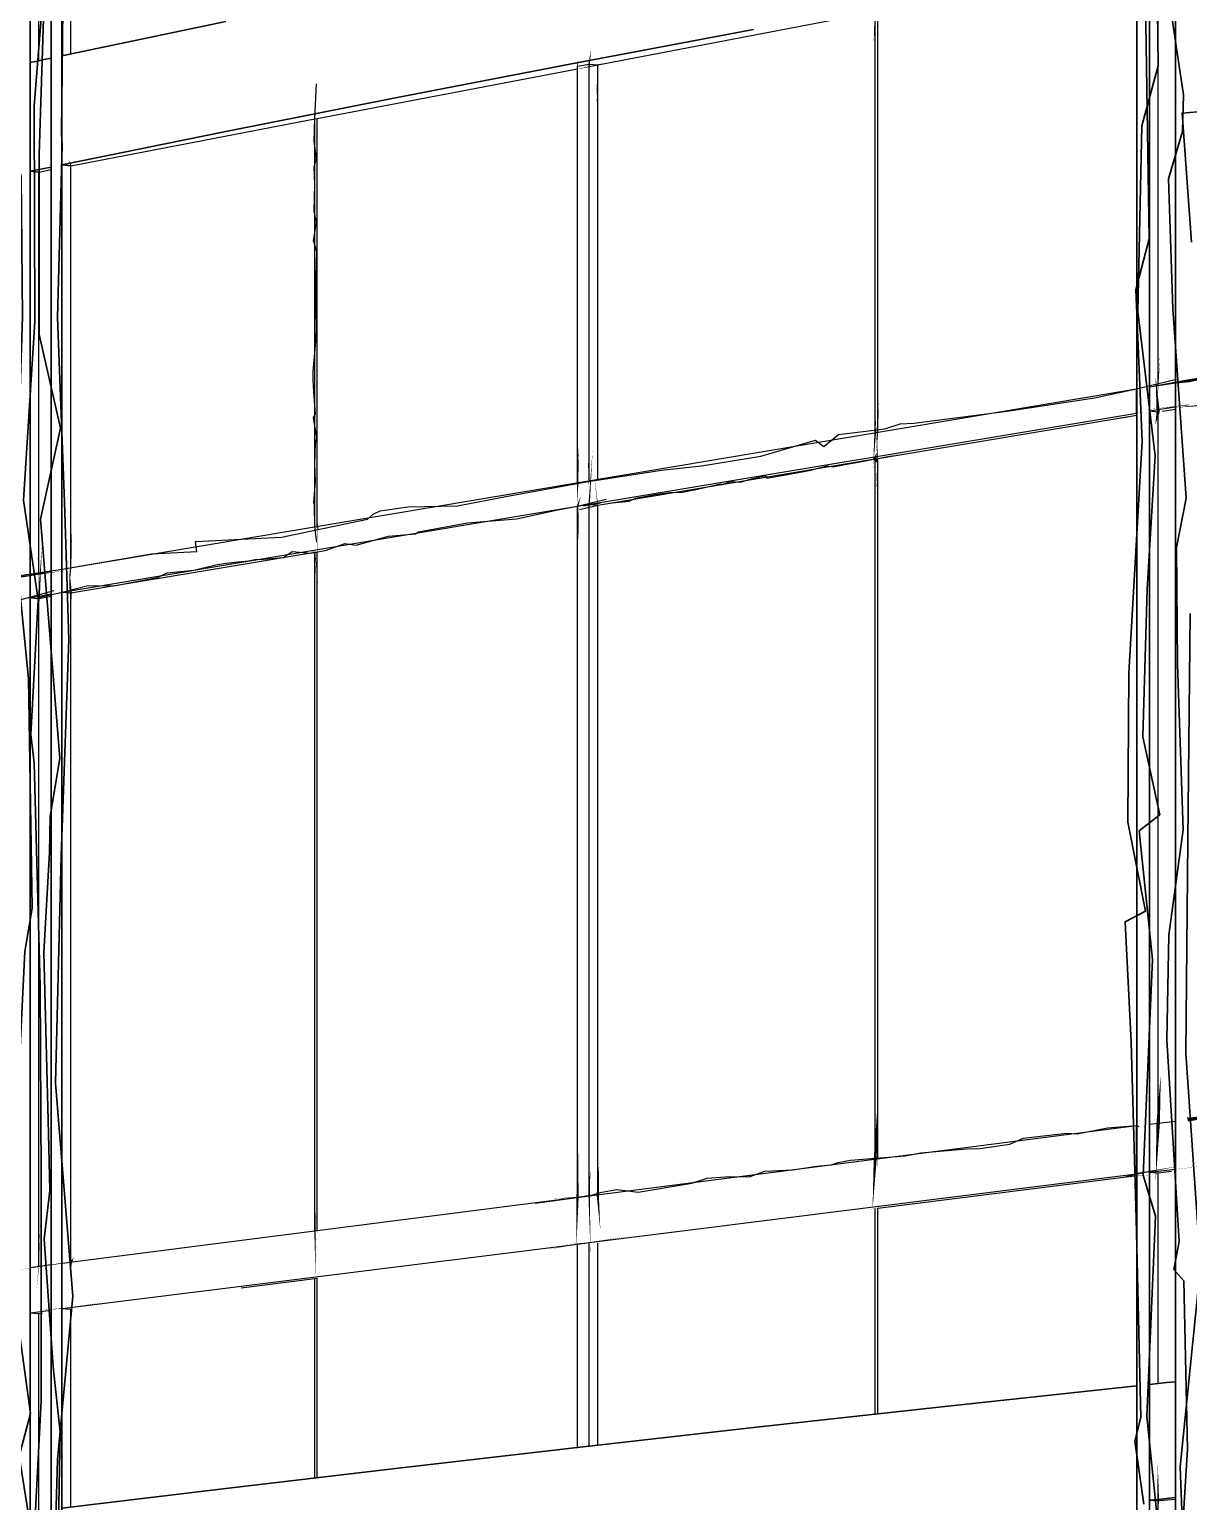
# Model space of a CAD drawing. Header units: inches. Extents: x -877 to 882, y -418 to 410.
# Drawn here: x -603.8 to -516, y 54.9 to 166.5 of the extents above; entities that cross this region are included whole.
import ezdxf

# ---------------------------------------------------------------- set-up
doc = ezdxf.new("R2010")
doc.units = ezdxf.units.IN
doc.header["$LTSCALE"] = 0.5
doc.header["$MEASUREMENT"] = 0
doc.layers.get('0').update_dxf_attribs({"lineweight": 18})
for name, color, linetype, lineweight in [('A-Glaz-Curt', 52, 'Continuous', 35), ('A-Glaz-Curt-Unit', 51, 'Continuous', 25), ('A-Wall', 113, 'Continuous', 35)]:
    doc.layers.add(name, color=color, linetype=linetype, lineweight=lineweight)

# ---------------------------------------------------------------- blocks, each defined once
blk = doc.blocks.new('*U12')
at = {"color": 7, "linetype": 'Continuous', "lineweight": -3}
for p, q in [((-590.56, 158.08), (-589.65, 158.25)), ((-517.96, 137.55), (-516.98, 137.7)), ((-587.77, 125.93), (-582.17, 126.87)), ((-600.67, 123.78), (-587.77, 125.93)), ((-517.27, 79.95), (-517.27, 79.95)), ((-587.77, 71.12), (-582.17, 71.83)), ((-582.17, 71.83), (-582, 71.85)), ((-582, 71.85), (-582, 71.85)), ((-603.09, 69.19), (-602.82, 69.22)), ((-602.82, 69.22), (-602.82, 69.22)), ((-518.29, 54.99), (-518.18, 55))]:
    blk.add_line(p, q, dxfattribs=at)
at = {"layer": 'A-Glaz-Curt', "color": 143, "linetype": 'Continuous', "lineweight": 35}
for p, q in [((-519.92, -208.16), (-519.92, 226.73)), ((-518.94, -208.24), (-518.94, 226.95)), ((-516.98, -208.38), (-516.98, 227.37)), ((-602.15, -201.53), (-602.15, 207.76)), ((-601.36, -201.6), (-601.36, 207.96)), ((-603.74, -201.39), (-603.74, 207.37)), ((-601.36, 164.46), (-588.93, 167.06)), ((-562.74, 163.85), (-548.95, 166.46)), ((-603.74, 163.95), (-603.21, 164.07)), ((-603.74, 155.72), (-603.74, 163.95)), ((-603.21, 164.07), (-602.68, 164.18)), ((-602.68, 164.18), (-602.15, 164.29)), ((-602.15, 156.04), (-602.15, 164.29)), ((-602.15, 164.29), (-602.15, 164.29)), ((-601.36, 156.21), (-601.36, 164.46)), ((-576.06, 161.27), (-562.74, 163.85)), ((-588.93, 158.72), (-576.06, 161.27)), ((-601.36, 156.21), (-588.93, 158.72)), ((-601.36, 156.21), (-600.67, 156.14)), ((-603.74, 155.72), (-603.21, 155.83)), ((-603.74, 155.72), (-603.09, 155.65)), ((-603.21, 155.83), (-602.68, 155.93)), ((-602.68, 155.93), (-602.15, 156.04)), ((-602.15, 156.04), (-602.15, 156.04)), ((-534.68, 62.1), (-519.92, 63.69)), ((-519.92, 54.93), (-519.92, 63.69)), ((-519.92, 63.69), (-519.92, 63.69)), ((-518.94, 63.8), (-518.29, 63.87)), ((-518.94, 55.03), (-518.94, 63.8)), ((-518.29, 63.87), (-517.63, 63.94)), ((-517.63, 63.94), (-516.98, 64.01)), ((-516.98, 55.23), (-516.98, 64.01)), ((-516.98, 64.01), (-516.98, 64.01)), ((-548.95, 60.53), (-534.68, 62.1)), ((-562.74, 58.97), (-548.95, 60.53)), ((-576.06, 57.44), (-562.74, 58.97)), ((-588.93, 55.92), (-576.06, 57.44)), ((-601.36, 54.42), (-588.93, 55.92)), ((-519.92, 54.93), (-519.92, 54.93)), ((-518.94, 55.03), (-518.29, 55.09)), ((-518.94, 55.03), (-518.29, 54.99)), ((-518.29, 55.09), (-517.63, 55.16)), ((-517.63, 55.16), (-516.98, 55.23)), ((-516.98, 55.23), (-516.98, 55.23))]:
    blk.add_line(p, q, dxfattribs=at)
at = {"layer": 'A-Glaz-Curt-Unit', "color": 141, "linetype": 'Continuous', "lineweight": 25}
for p, q in [((-603.09, 164.09), (-603.09, 178.99)), ((-600.67, 164.6), (-600.67, 179.52)), ((-518.29, 139.49), (-518.29, 171.88)), ((-560.75, 163.77), (-539.73, 167.79)), ((-582, 159.71), (-562.28, 163.48)), ((-560.75, 132.37), (-560.75, 163.77)), ((-589.65, 158.25), (-582.17, 159.68)), ((-600.67, 156.14), (-590.56, 158.08)), ((-603.09, 155.65), (-602.15, 155.85)), ((-603.09, 125.25), (-603.09, 155.65)), ((-600.67, 125.67), (-600.67, 156.14)), ((-539.54, 133.96), (-519.92, 137.23)), ((-518.29, 83.61), (-518.29, 137.5)), ((-560.75, 130.43), (-539.73, 133.93)), ((-560.75, 78.18), (-560.75, 130.43)), ((-603.09, 123.36), (-602.15, 123.52)), ((-603.09, 72.75), (-603.09, 123.36)), ((-600.67, 73.07), (-600.67, 123.78)), ((-539.54, 77.17), (-519.92, 79.63)), ((-518.29, 79.83), (-517.27, 79.95)), ((-518.29, 63.87), (-518.29, 79.83)), ((-560.75, 59.2), (-560.75, 74.51)), ((-603.09, 54.21), (-603.09, 69.19)), ((-600.67, 54.5), (-600.67, 69.51)), ((-518.29, 22.51), (-518.29, 54.99)), ((-518.18, 55), (-516.98, 55.12))]:
    blk.add_line(p, q, dxfattribs=at)
at = {"layer": 'A-Glaz-Curt-Unit', "color": 143, "linetype": 'Continuous', "lineweight": 25}
for p, q in [((-539.73, 135.9), (-539.73, 167.79)), ((-539.54, 135.93), (-539.54, 167.82)), ((-562.28, 163.67), (-561.4, 163.84)), ((-562.28, 132.11), (-562.28, 163.67)), ((-561.4, 132.26), (-561.4, 163.84)), ((-561.4, 163.84), (-560.75, 163.77)), ((-582.17, 159.68), (-582, 159.71)), ((-582.17, 128.78), (-582.17, 159.68)), ((-582, 128.8), (-582, 159.71)), ((-518.94, 139.39), (-516.98, 139.7)), ((-516.98, 137.87), (-516.98, 139.7)), ((-516.98, 139.7), (-516.98, 139.7)), ((-601.32, 125.56), (-519.93, 139.23)), ((-519.93, 137.4), (-519.93, 139.23)), ((-519.93, 139.23), (-519.92, 139.23)), ((-518.94, 137.56), (-518.94, 139.39)), ((-561.77, 130.43), (-519.93, 137.4)), ((-519.93, 137.4), (-519.92, 137.4)), ((-518.94, 137.56), (-516.98, 137.87)), ((-518.94, 137.56), (-518.29, 137.5)), ((-516.98, 137.87), (-516.98, 137.87)), ((-539.73, 133.93), (-539.54, 133.96)), ((-539.73, 80.87), (-539.73, 133.93)), ((-539.54, 80.9), (-539.54, 133.96)), ((-562.28, 132.11), (-561.4, 132.26)), ((-562.28, 132.11), (-562.28, 132.11)), ((-561.4, 132.26), (-561.4, 132.26)), ((-601.32, 123.84), (-562.28, 130.34)), ((-562.28, 130.34), (-561.4, 130.49)), ((-562.28, 77.99), (-562.28, 130.34)), ((-561.4, 78.1), (-561.4, 130.49)), ((-561.4, 130.49), (-560.75, 130.43)), ((-582.17, 126.87), (-582, 126.89)), ((-582.17, 75.44), (-582.17, 126.87)), ((-582, 75.46), (-582, 126.89)), ((-603.74, 125.13), (-602.15, 125.41)), ((-603.74, 123.41), (-603.74, 125.13)), ((-602.15, 123.7), (-602.15, 125.41)), ((-602.15, 125.41), (-602.15, 125.41)), ((-601.32, 123.84), (-601.32, 125.56)), ((-601.32, 123.84), (-600.67, 123.78)), ((-603.74, 123.41), (-602.15, 123.7)), ((-603.74, 123.41), (-603.09, 123.36)), ((-602.15, 123.7), (-602.15, 123.7)), ((-518.94, 83.53), (-516.98, 83.76)), ((-516.98, 80.11), (-516.98, 83.76)), ((-516.98, 83.76), (-516.98, 83.76)), ((-561.4, 78.1), (-519.93, 83.41)), ((-519.93, 79.76), (-519.93, 83.41)), ((-519.93, 83.41), (-519.92, 83.41)), ((-518.94, 79.88), (-518.94, 83.53)), ((-561.4, 74.56), (-519.93, 79.76)), ((-519.93, 79.76), (-519.92, 79.76)), ((-518.94, 79.88), (-516.98, 80.11)), ((-518.94, 79.88), (-518.29, 79.83)), ((-516.98, 80.11), (-516.98, 80.11)), ((-562.28, 77.99), (-561.4, 78.1)), ((-561.4, 78.1), (-561.4, 78.1)), ((-601.32, 72.99), (-562.28, 77.99)), ((-562.28, 77.99), (-562.28, 77.99)), ((-539.73, 61.54), (-539.73, 77.14)), ((-539.54, 61.56), (-539.54, 77.17)), ((-601.32, 69.55), (-562.28, 74.44)), ((-562.28, 74.44), (-561.4, 74.56)), ((-562.28, 59.02), (-562.28, 74.44)), ((-561.4, 59.12), (-561.4, 74.56)), ((-603.74, 72.66), (-602.15, 72.88)), ((-603.74, 69.23), (-603.74, 72.66)), ((-602.15, 69.44), (-602.15, 72.88)), ((-602.15, 72.88), (-602.15, 72.88)), ((-601.32, 69.55), (-601.32, 72.99)), ((-582.17, 56.72), (-582.17, 71.83)), ((-582, 56.74), (-582, 71.85)), ((-603.74, 69.23), (-602.15, 69.44)), ((-603.74, 69.23), (-603.09, 69.19)), ((-602.15, 69.44), (-602.15, 69.44)), ((-601.32, 69.55), (-600.67, 69.51))]:
    blk.add_line(p, q, dxfattribs=at)
blk = doc.blocks.new('New Napkin Sketch')
at = {"layer": 'A-Wall', "color": 141, "linetype": 'Continuous', "lineweight": 25}
for p, q in [((-603.09, 164.09), (-603.09, 178.99)), ((-600.67, 164.6), (-600.67, 179.52)), ((-589.65, 158.25), (-582.17, 159.68)), ((-600.67, 156.14), (-590.56, 158.08)), ((-603.09, 155.65), (-602.15, 155.85)), ((-603.09, 123.36), (-602.15, 123.52)), ((-518.29, 79.83), (-517.27, 79.95)), ((-518.29, 63.87), (-518.29, 79.83)), ((-560.75, 59.2), (-560.75, 74.51)), ((-603.09, 54.21), (-603.09, 69.19)), ((-600.67, 54.5), (-600.67, 69.51)), ((-518.18, 55), (-516.98, 55.12))]:
    blk.add_line(p, q, dxfattribs=at)
at = {"layer": 'A-Wall', "color": 143, "linetype": 'Continuous', "lineweight": 35}
for p, q in [((-601.36, 164.46), (-588.93, 167.06)), ((-562.74, 163.85), (-548.95, 166.46)), ((-603.74, 163.95), (-603.21, 164.07)), ((-603.74, 155.72), (-603.74, 163.95)), ((-603.21, 164.07), (-602.68, 164.18)), ((-602.68, 164.18), (-602.15, 164.29)), ((-602.15, 156.04), (-602.15, 164.29)), ((-602.15, 164.29), (-602.15, 164.29)), ((-601.36, 156.21), (-601.36, 164.46)), ((-576.06, 161.27), (-562.74, 163.85)), ((-588.93, 158.72), (-576.06, 161.27)), ((-601.36, 156.21), (-588.93, 158.72)), ((-601.36, 156.21), (-600.67, 156.14)), ((-603.74, 155.72), (-603.21, 155.83)), ((-603.74, 155.72), (-603.09, 155.65)), ((-603.21, 155.83), (-602.68, 155.93)), ((-602.68, 155.93), (-602.15, 156.04)), ((-602.15, 156.04), (-602.15, 156.04)), ((-534.68, 62.1), (-519.92, 63.69)), ((-519.92, 54.93), (-519.92, 63.69)), ((-519.92, 63.69), (-519.92, 63.69)), ((-518.94, 63.8), (-518.29, 63.87)), ((-518.94, 55.03), (-518.94, 63.8)), ((-518.29, 63.87), (-517.63, 63.94)), ((-517.63, 63.94), (-516.98, 64.01)), ((-516.98, 55.23), (-516.98, 64.01)), ((-516.98, 64.01), (-516.98, 64.01)), ((-548.95, 60.53), (-534.68, 62.1)), ((-562.74, 58.97), (-548.95, 60.53)), ((-576.06, 57.44), (-562.74, 58.97)), ((-588.93, 55.92), (-576.06, 57.44)), ((-601.36, 54.42), (-588.93, 55.92)), ((-519.92, 54.93), (-519.92, 54.93)), ((-518.94, 55.03), (-518.29, 55.09)), ((-518.94, 55.03), (-518.29, 54.99)), ((-518.29, 55.09), (-517.63, 55.16)), ((-517.63, 55.16), (-516.98, 55.23)), ((-516.98, 55.23), (-516.98, 55.23))]:
    blk.add_line(p, q, dxfattribs=at)
at = {"layer": 'A-Wall', "color": 143, "linetype": 'Continuous', "lineweight": 25}
for p, q in [((-562.28, 163.67), (-561.4, 163.84)), ((-561.4, 163.84), (-560.75, 163.77)), ((-582.17, 159.68), (-582, 159.71)), ((-518.94, 139.39), (-516.98, 139.7)), ((-516.98, 137.87), (-516.98, 139.7)), ((-516.98, 139.7), (-516.98, 139.7)), ((-519.93, 137.4), (-519.93, 139.23)), ((-519.93, 139.23), (-519.92, 139.23)), ((-518.94, 137.56), (-518.94, 139.39)), ((-519.93, 137.4), (-519.92, 137.4)), ((-518.94, 137.56), (-516.98, 137.87)), ((-518.94, 137.56), (-518.29, 137.5)), ((-516.98, 137.87), (-516.98, 137.87)), ((-539.73, 133.93), (-539.54, 133.96)), ((-562.28, 132.11), (-561.4, 132.26)), ((-562.28, 132.11), (-562.28, 132.11)), ((-561.4, 132.26), (-561.4, 132.26)), ((-562.28, 130.34), (-561.4, 130.49)), ((-561.4, 130.49), (-560.75, 130.43)), ((-582.17, 126.87), (-582, 126.89)), ((-603.74, 125.13), (-602.15, 125.41)), ((-603.74, 123.41), (-603.74, 125.13)), ((-602.15, 123.7), (-602.15, 125.41)), ((-602.15, 125.41), (-602.15, 125.41)), ((-601.32, 123.84), (-601.32, 125.56)), ((-601.32, 123.84), (-600.67, 123.78)), ((-603.74, 123.41), (-602.15, 123.7)), ((-603.74, 123.41), (-603.09, 123.36)), ((-602.15, 123.7), (-602.15, 123.7)), ((-518.94, 83.53), (-516.98, 83.76)), ((-516.98, 80.11), (-516.98, 83.76)), ((-516.98, 83.76), (-516.98, 83.76)), ((-519.93, 79.76), (-519.93, 83.41)), ((-519.93, 83.41), (-519.92, 83.41)), ((-518.94, 79.88), (-518.94, 83.53)), ((-519.93, 79.76), (-519.92, 79.76)), ((-518.94, 79.88), (-516.98, 80.11)), ((-518.94, 79.88), (-518.29, 79.83)), ((-516.98, 80.11), (-516.98, 80.11)), ((-562.28, 77.99), (-561.4, 78.1)), ((-561.4, 78.1), (-561.4, 78.1)), ((-562.28, 77.99), (-562.28, 77.99)), ((-539.73, 61.54), (-539.73, 77.14)), ((-539.54, 61.56), (-539.54, 77.17)), ((-562.28, 74.44), (-561.4, 74.56)), ((-562.28, 59.02), (-562.28, 74.44)), ((-561.4, 59.12), (-561.4, 74.56)), ((-603.74, 72.66), (-602.15, 72.88)), ((-603.74, 69.23), (-603.74, 72.66)), ((-602.15, 69.44), (-602.15, 72.88)), ((-602.15, 72.88), (-602.15, 72.88)), ((-601.32, 69.55), (-601.32, 72.99)), ((-582.17, 56.72), (-582.17, 71.83)), ((-582, 56.74), (-582, 71.85)), ((-603.74, 69.23), (-602.15, 69.44)), ((-603.74, 69.23), (-603.09, 69.19)), ((-602.15, 69.44), (-602.15, 69.44)), ((-601.32, 69.55), (-600.67, 69.51))]:
    blk.add_line(p, q, dxfattribs=at)
at = {"layer": 'A-Wall', "color": 7, "linetype": 'Continuous', "lineweight": -3}
for p, q in [((-590.56, 158.08), (-589.65, 158.25)), ((-517.96, 137.55), (-516.98, 137.7)), ((-587.77, 125.93), (-582.17, 126.87)), ((-600.67, 123.78), (-587.77, 125.93)), ((-517.27, 79.95), (-517.27, 79.95)), ((-587.77, 71.12), (-582.17, 71.83)), ((-582.17, 71.83), (-582, 71.85)), ((-582, 71.85), (-582, 71.85)), ((-603.09, 69.19), (-602.82, 69.22)), ((-602.82, 69.22), (-602.82, 69.22)), ((-518.29, 54.99), (-518.18, 55))]:
    blk.add_line(p, q, dxfattribs=at)
at = {"layer": 'A-Wall', "color": 143, "linetype": 'Continuous', "lineweight": 35, "extrusion": (0, 0, -1)}
for points in [[(515.73, 38.65), (516.22, 47.03), (516.62, 57.56), (515.08, 72.76), (516.2, 88.9), (516.04, 105.02), (515.86, 122.22)], [(515.76, 150.35), (516.48, 160.12), (515.31, 160.21)], [(517.98, 50.01), (519.15, 61.41), (518.5, 76.56), (519.43, 79.67), (518.72, 95.99), (519.72, 105.74), (518.16, 106.97), (519.45, 112.86), (519.12, 124.06), (518.52, 134.16), (519.83, 145.08), (519.53, 159.16), (518.29, 163.71), (518.48, 178.37), (518.83, 180.03), (518.63, 180.35), (519.34, 196.5), (518.94, 199.79), (518.98, 202.33), (519.62, 213.82), (518.72, 222.68), (518.94, 226.95), (518.87, 238.86)], [(519.38, 54.74), (520.06, 59.5), (519.61, 61.29), (519.96, 76.37), (520.33, 89.73), (520.8, 98.86), (519.26, 99.67), (520.58, 106.41), (520.52, 117.68), (519.51, 135.26), (519.98, 146.74), (518.98, 150.6), (519.24, 168.5), (519.61, 187.43), (519.95, 191.87), (520.27, 207.7), (520.06, 216.36), (519.37, 217.27), (519.23, 219.7), (519.92, 226.73), (519.49, 237.63)], [(517.26, 39.74), (516.06, 58.9), (516.36, 71.65), (517.1, 72.5), (516.71, 74.64), (517.64, 89.92), (517.49, 97.87), (516.39, 105.81), (516.83, 118.38), (516.91, 127.21), (516.17, 130.95), (517.17, 145.29), (517.51, 155.15), (516.46, 158.74), (516.38, 161.52), (517.64, 169.96), (517.14, 183.91), (517.48, 195.96), (517.65, 209.52), (517.11, 226.89), (516.98, 227.37), (516.33, 236.42)], [(601.94, 49.25), (601.68, 58.09), (600.51, 70.5), (601.82, 86.64), (601.41, 103.84), (600.82, 120.25), (601.14, 130.65), (601.68, 144.63), (601.32, 157.7), (601.37, 158.57), (601.18, 177.64), (600.66, 189.02), (601.91, 199.18), (601.36, 207.96), (600.43, 218.24)], [(601.81, 42.37), (601.48, 60.19), (602.01, 65.14), (602.68, 74.82), (602.26, 78.49), (602.36, 82.82), (602.71, 96.53), (602.28, 104.11), (602.24, 106.83), (601.49, 111.26), (602.97, 129.37), (601.46, 136.26), (603.07, 143.34), (603.07, 156.99), (602.56, 172.85), (601.44, 175.25), (601.69, 185.28), (603, 193.44), (601.46, 201.54), (601.72, 206.49), (601.26, 207.23), (602.15, 207.76), (601.37, 217.22)], [(603.91, 43.51), (602.92, 62.55), (602.92, 79.52), (603, 93.97), (603.45, 110.91), (603.69, 113.04), (603.14, 123.25), (604.24, 130.81), (603.4, 144.32), (603.45, 160.67), (602.9, 167.61), (603.01, 176.44), (603.02, 195.5), (603.08, 196.5), (603.4, 198.09), (603.74, 207.37), (604.52, 214.46)], [(603.73, 53), (604.57, 58.36), (603.73, 61.61), (604.59, 67.86), (604.65, 86.22), (604.14, 96.6), (603.59, 99.89), (603.88, 117.27), (604.88, 127.48), (604.32, 144.69), (604.43, 155.33), (605.26, 158.16), (605.29, 172.12), (604.33, 176.52), (603.61, 192.28), (605.47, 206.13), (604.53, 207.17), (603.98, 212.39)]]:
    blk.add_lwpolyline(points, dxfattribs=at)
at = {"layer": 'A-Wall', "color": 141, "linetype": 'Continuous', "lineweight": 25, "extrusion": (0, 0, -1)}
for points in [[(518.34, 138.62, 0, 0.0494, 0), (518.29, 139.49, 0.0494, 0, 0), (518.14, 141.9, 0, 0, 0), (518.43, 142.18, 0, 0, 0), (518.36, 143.69, 0, 0, 0), (518.13, 145.66, 0, 0, 0), (518.15, 146.09, 0, 0, 0), (518.36, 149.32, 0, 0, 0), (518.28, 150.73, 0, 0, 0), (518.18, 153.3, 0, 0, 0), (518.25, 155.28, 0, 0, 0), (518.27, 158.5, 0, 0, 0), (518.44, 160.26, 0, 0, 0), (518.21, 163.22, 0, 0, 0), (518.21, 165.78, 0, 0, 0), (518.43, 168.57, 0, 0, 0), (518.23, 171.46, 0, 0.0869, 0), (518.29, 171.88, 0.0869, 0, 0), (518.36, 173.85, 0, 0, 0)], [(562.61, 163.39, 0, 0.096, 0), (560.75, 163.77, 0.096, 0, 0), (560.19, 163.91, 0, 0, 0), (559.02, 164.16, 0, 0, 0), (557.93, 164.32, 0, 0, 0), (556.08, 164.7, 0, 0, 0), (555.73, 164.78, 0, 0, 0), (554.76, 165.02, 0, 0, 0), (552.92, 165.31, 0, 0, 0), (551.03, 165.74, 0, 0, 0), (549.31, 166.02, 0, 0, 0), (547.22, 166.35, 0, 0, 0), (547.1, 166.44, 0, 0, 0), (545.08, 166.75, 0, 0, 0), (543.51, 167.15, 0, 0, 0), (542.28, 167.3, 0, 0, 0), (541.55, 167.5, 0, 0, 0), (540.32, 167.67, 0, 0.0124, 0), (539.73, 167.79, 0.0124, 0, 0), (539.24, 167.83, 0, 0, 0)], [(583.54, 159.47, 0, 0.0216, 0), (582, 159.71, 0.0216, 0, 0), (580.39, 160.01, 0, 0, 0), (579.83, 160.12, 0, 0, 0), (578.73, 160.42, 0, 0, 0), (577.49, 160.55, 0, 0, 0), (576.35, 160.76, 0, 0, 0), (574.42, 161.25, 0, 0, 0), (573.03, 161.51, 0, 0, 0), (572.35, 161.6, 0, 0, 0), (570.74, 161.82, 0, 0, 0), (570.71, 161.85, 0, 0, 0), (569.28, 162.04, 0, 0, 0), (567.52, 162.52, 0, 0, 0), (567.51, 162.45, 0, 0, 0), (567.2, 162.47, 0, 0, 0), (565.93, 162.71, 0, 0, 0), (563.99, 163.21, 0, 0, 0), (562.82, 163.38, 0, 0.000398, 0), (562.28, 163.48, 0.000398, 0, 0), (561.09, 163.67, 0, 0, 0)], [(560.63, 132.03, 0, 0.00693, 0), (560.75, 132.37, 0.00693, 0, 0), (560.76, 133.93, 0, 0, 0), (560.6, 134.58, 0, 0, 0), (560.66, 137.37, 0, 0, 0), (560.61, 138.28, 0, 0, 0), (560.67, 140.81, 0, 0, 0), (560.65, 143.23, 0, 0, 0), (560.75, 145.75, 0, 0, 0), (560.75, 148.61, 0, 0, 0), (560.83, 150.94, 0, 0, 0), (560.81, 152.94, 0, 0, 0), (560.69, 154.99, 0, 0, 0), (560.69, 156.59, 0, 0, 0), (560.63, 157.73, 0, 0, 0), (560.89, 160.08, 0, 0, 0), (560.85, 160.83, 0, 0.0689, 0), (560.75, 163.77, 0.0689, 0, 0), (560.82, 163.86, 0, 0, 0)], [(600.82, 123.78, 0, 0.0835, 0), (600.67, 125.67, 0.0835, 0, 0), (600.57, 128.7, 0, 0, 0), (600.7, 128.84, 0, 0, 0), (600.64, 131.58, 0, 0, 0), (600.58, 133.11, 0, 0, 0), (600.66, 133.91, 0, 0, 0), (600.54, 136.33, 0, 0, 0), (600.78, 138.35, 0, 0, 0), (600.74, 138.86, 0, 0, 0), (600.82, 140.64, 0, 0, 0), (600.67, 142.49, 0, 0, 0), (600.74, 143.74, 0, 0, 0), (600.55, 146.52, 0, 0, 0), (600.64, 147.36, 0, 0, 0), (600.65, 150.25, 0, 0, 0), (600.59, 151.98, 0, 0, 0), (600.59, 154.86, 0, 0, 0), (600.58, 155.06, 0, 0, 0), (600.61, 156.12, 0, 0.0954, 0), (600.67, 156.14, 0.0954, 0, 0), (600.82, 156.54, 0, 0, 0)], [(603.09, 122.94, 0, 0.0437, 0), (603.09, 125.25, 0.0437, 0, 0), (603.18, 126.58, 0, 0, 0), (602.95, 128.42, 0, 0, 0), (603.11, 131.34, 0, 0, 0), (602.96, 131.34, 0, 0, 0), (603.15, 133.45, 0, 0, 0), (603.07, 134.83, 0, 0, 0), (603, 136.1, 0, 0, 0), (603.03, 137.77, 0, 0, 0), (602.95, 138.68, 0, 0, 0), (603.02, 140.13, 0, 0, 0), (603.03, 142.33, 0, 0, 0), (602.98, 145.21, 0, 0, 0), (602.96, 147.77, 0, 0, 0), (603.15, 148.28, 0, 0, 0), (602.94, 150.28, 0, 0, 0), (603.12, 150.48, 0, 0, 0), (603.06, 150.89, 0, 0, 0), (603.23, 151.94, 0, 0, 0), (602.97, 152.47, 0, 0, 0), (603.05, 154.38, 0, 0.0215, 0), (603.09, 155.65, 0.0215, 0, 0), (603.01, 156.06, 0, 0, 0)], [(517.11, 137.8, 0, 0.0888, 0), (515.3, 137.96, 0.0888, 0, 0), (513.39, 138.2, 0, 0, 0), (511.69, 138.36, 0, 0, 0), (510.47, 138.74, 0, 0, 0), (508.99, 138.84, 0, 0, 0), (506.81, 139.18, 0, 0, 0), (506.79, 139.3, 0, 0, 0), (506.55, 139.3, 0, 0, 0), (504.5, 139.56, 0, 0, 0), (503.98, 139.72, 0, 0, 0), (503.87, 139.69, 0, 0, 0), (502.71, 139.87, 0, 0, 0), (500.49, 140.11, 0, 0, 0), (498.22, 140.45, 0, 0, 0), (497.41, 140.45, 0, 0, 0), (496.02, 140.73, 0, 0, 0), (495.47, 140.9, 0, 0, 0), (494.16, 140.99, 0, 0, 0), (492.75, 141.26, 0, 0, 0), (492.74, 141.24, 0, 0, 0), (492.61, 141.29, 0, 0.0182, 0), (492.02, 141.35, 0.0182, 0, 0), (491.2, 141.39, 0, 0, 0)], [(518.48, 79.2, 0, 0.263, 0), (518.29, 83.61, 0.263, 0, 0), (518.09, 87.36, 0, 0, 0), (518.41, 87.66, 0, 0, 0), (518.27, 90.63, 0, 0, 0), (518.28, 92.78, 0, 0, 0), (518.08, 94.78, 0, 0, 0), (518.1, 98.42, 0, 0, 0), (518.16, 99.57, 0, 0, 0), (518.5, 104.22, 0, 0, 0), (518.1, 107.84, 0, 0, 0), (518.2, 110.73, 0, 0, 0), (518.45, 111.8, 0, 0, 0), (518.28, 112.51, 0, 0, 0), (518.53, 115.96, 0, 0, 0), (518.21, 120.73, 0, 0, 0), (518.14, 121.24, 0, 0, 0), (518.27, 126.22, 0, 0, 0), (518.56, 130.45, 0, 0, 0), (518.13, 132.27, 0, 0, 0), (518.03, 132.79, 0, 0, 0), (518.51, 136.52, 0, 0.243, 0), (518.29, 137.5, 0.243, 0, 0), (518.49, 140.2, 0, 0, 0)], [(540.99, 133.76, 0, 0.0425, 0), (539.54, 133.96, 0.0425, 0, 0), (537.7, 134.35, 0, 0, 0), (537.37, 134.26, 0, 0, 0), (537.38, 134.39, 0, 0, 0), (535.48, 134.72, 0, 0, 0), (535.24, 134.61, 0, 0, 0), (534.7, 134.72, 0, 0, 0), (533.82, 134.96, 0, 0, 0), (532.23, 135.25, 0, 0, 0), (531.37, 135.31, 0, 0, 0), (530.94, 135.34, 0, 0, 0), (530.12, 135.51, 0, 0, 0), (528.95, 135.8, 0, 0, 0), (528.6, 135.8, 0, 0, 0), (528.43, 135.74, 0, 0, 0), (527.23, 136.09, 0, 0, 0), (526.56, 136.09, 0, 0, 0), (525.47, 136.36, 0, 0, 0), (523.53, 136.55, 0, 0, 0), (523.36, 136.67, 0, 0, 0), (521.65, 136.9, 0, 0, 0), (521.17, 136.94, 0, 0.0387, 0), (519.92, 137.23, 0.0387, 0, 0), (519.92, 137.26, 0, 0, 0)], [(560.55, 75.48, 0, 0.169, 0), (560.75, 78.18, 0.169, 0, 0), (560.64, 80.61, 0, 0, 0), (560.66, 84.8, 0, 0, 0), (560.99, 85.11, 0, 0, 0), (560.98, 87.05, 0, 0, 0), (560.81, 92.24, 0, 0, 0), (560.83, 95.39, 0, 0, 0), (560.55, 96.25, 0, 0, 0), (560.99, 101.14, 0, 0, 0), (560.71, 103.7, 0, 0, 0), (560.99, 106.71, 0, 0, 0), (560.88, 109.88, 0, 0, 0), (560.88, 110.7, 0, 0, 0), (560.64, 115.82, 0, 0, 0), (560.53, 120.24, 0, 0, 0), (560.79, 121.05, 0, 0, 0), (560.83, 126.01, 0, 0, 0), (560.75, 128.48, 0, 0.0506, 0), (560.75, 130.43, 0.0506, 0, 0), (561.01, 132.63, 0, 0, 0)], [(603.27, 70.83, 0, 0.0353, 0), (603.09, 72.75, 0.0353, 0, 0), (602.98, 76.09, 0, 0, 0), (603.06, 78.6, 0, 0, 0), (603.17, 82.21, 0, 0, 0), (602.88, 85.79, 0, 0, 0), (603.02, 87.39, 0, 0, 0), (602.98, 91.76, 0, 0, 0), (603.29, 92.76, 0, 0, 0), (603.33, 92.79, 0, 0, 0), (602.87, 97.37, 0, 0, 0), (602.99, 101.42, 0, 0, 0), (603.07, 101.57, 0, 0, 0), (603.33, 105.66, 0, 0, 0), (603.22, 109.85, 0, 0, 0), (603.23, 111.61, 0, 0, 0), (603.13, 113.01, 0, 0, 0), (603.05, 114.26, 0, 0, 0), (603.16, 114.74, 0, 0, 0), (603.06, 116.07, 0, 0, 0), (603.25, 119.88, 0, 0, 0), (602.94, 122.16, 0, 0, 0), (603.16, 122.25, 0, 0.152, 0), (603.09, 123.36, 0.152, 0, 0), (602.85, 127.4, 0, 0, 0)], [(600.69, 72.09, 0, 0.181, 0), (600.67, 73.07, 0.181, 0, 0), (600.43, 73.41, 0, 0, 0), (600.74, 75.31, 0, 0, 0), (600.69, 78.02, 0, 0, 0), (600.56, 82.12, 0, 0, 0), (600.79, 82.88, 0, 0, 0), (600.43, 87.25, 0, 0, 0), (600.71, 91.64, 0, 0, 0), (600.44, 94.75, 0, 0, 0), (600.56, 97.26, 0, 0, 0), (600.48, 97.58, 0, 0, 0), (600.8, 101.4, 0, 0, 0), (600.8, 104.67, 0, 0, 0), (600.58, 106.02, 0, 0, 0), (600.91, 108.48, 0, 0, 0), (600.61, 109.42, 0, 0, 0), (600.53, 111.14, 0, 0, 0), (600.82, 114.19, 0, 0, 0), (600.49, 116.79, 0, 0, 0), (600.43, 118.87, 0, 0, 0), (600.64, 122.91, 0, 0.167, 0), (600.67, 123.78, 0.167, 0, 0), (600.79, 125.69, 0, 0, 0)], [(540.42, 77.01, 0, 0.0226, 0), (539.54, 77.17, 0.0226, 0, 0), (539.4, 77.23, 0, 0, 0), (538.76, 77.2, 0, 0, 0), (537.65, 77.41, 0, 0, 0), (536.45, 77.47, 0, 0, 0), (535.46, 77.69, 0, 0, 0), (534.99, 77.71, 0, 0, 0), (534.51, 77.79, 0, 0, 0), (533.23, 77.89, 0, 0, 0), (533.02, 77.89, 0, 0, 0), (531.48, 78.15, 0, 0, 0), (530.55, 78.29, 0, 0, 0), (529.67, 78.45, 0, 0, 0), (529.02, 78.48, 0, 0, 0), (528.6, 78.49, 0, 0, 0), (527.53, 78.74, 0, 0, 0), (526.61, 78.74, 0, 0, 0), (524.75, 78.97, 0, 0, 0), (523.02, 79.31, 0, 0, 0), (522.24, 79.28, 0, 0, 0), (520.51, 79.48, 0, 0.0427, 0), (519.92, 79.63, 0.0427, 0, 0), (519.06, 79.66, 0, 0, 0)], [(518.31, 21.03, 0, 0.0762, 0), (518.29, 22.51, 0.0762, 0, 0), (518.29, 23.4, 0, 0, 0), (518.4, 26.26, 0, 0, 0), (518.37, 26.72, 0, 0, 0), (518.32, 29.83, 0, 0, 0), (518.2, 30.89, 0, 0, 0), (518.23, 33.25, 0, 0, 0), (518.17, 35.69, 0, 0, 0), (518.2, 37.36, 0, 0, 0), (518.24, 39.67, 0, 0, 0), (518.3, 42.53, 0, 0, 0), (518.29, 44.35, 0, 0, 0), (518.43, 44.79, 0, 0, 0), (518.19, 47.14, 0, 0, 0), (518.25, 48.75, 0, 0, 0), (518.26, 49.5, 0, 0, 0), (518.19, 50.68, 0, 0, 0), (518.4, 52.78, 0, 0.135, 0), (518.29, 54.99, 0.135, 0, 0), (518.33, 58.04, 0, 0, 0)]]:
    blk.add_lwpolyline(points, format="xyseb", dxfattribs=at)
at = {"layer": 'A-Wall', "color": 143, "linetype": 'Continuous', "lineweight": 25, "extrusion": (0, 0, -1)}
for points in [[(539.89, 133.18, 0, 0.124, 0), (539.73, 135.9, 0.124, 0, 0), (539.76, 137.91, 0, 0, 0), (539.76, 139.16, 0, 0, 0), (539.85, 141.58, 0, 0, 0), (539.86, 142.22, 0, 0, 0), (539.82, 145.38, 0, 0, 0), (539.73, 147.8, 0, 0, 0), (539.68, 149.94, 0, 0, 0), (539.65, 150.14, 0, 0, 0), (539.65, 151.71, 0, 0, 0), (539.62, 152.83, 0, 0, 0), (539.76, 153.08, 0, 0, 0), (539.75, 155.76, 0, 0, 0), (539.82, 158.72, 0, 0, 0), (539.75, 159.17, 0, 0, 0), (539.84, 160.75, 0, 0, 0), (539.8, 162.52, 0, 0, 0), (539.84, 165.5, 0, 0.0984, 0), (539.73, 167.79, 0.0984, 0, 0), (539.68, 169.56, 0, 0, 0)], [(539.67, 134.07, 0, 0.0728, 0), (539.54, 135.93, 0.0728, 0, 0), (539.45, 138.19, 0, 0, 0), (539.68, 141.17, 0, 0, 0), (539.61, 142.53, 0, 0, 0), (539.4, 143.14, 0, 0, 0), (539.56, 144.24, 0, 0, 0), (539.57, 144.28, 0, 0, 0), (539.66, 144.29, 0, 0, 0), (539.55, 147.05, 0, 0, 0), (539.48, 149.98, 0, 0, 0), (539.65, 152.89, 0, 0, 0), (539.54, 153.16, 0, 0, 0), (539.64, 155.35, 0, 0, 0), (539.6, 158.07, 0, 0, 0), (539.68, 159.42, 0, 0, 0), (539.64, 161.18, 0, 0, 0), (539.42, 163.48, 0, 0, 0), (539.56, 165.26, 0, 0, 0), (539.4, 166.88, 0, 0, 0), (539.39, 167.29, 0, 0.0691, 0), (539.54, 167.82, 0.0691, 0, 0), (539.64, 170.47, 0, 0, 0)], [(562.26, 130.56, 0, 0.113, 0), (562.28, 132.11, 0.113, 0, 0), (562.16, 135.06, 0, 0, 0), (562.34, 135.72, 0, 0, 0), (562.17, 137.59, 0, 0, 0), (562.15, 138.38, 0, 0, 0), (562.35, 139.71, 0, 0, 0), (562.36, 139.77, 0, 0, 0), (562.24, 142.16, 0, 0, 0), (562.38, 143.18, 0, 0, 0), (562.19, 145.55, 0, 0, 0), (562.25, 148.65, 0, 0, 0), (562.37, 151.45, 0, 0, 0), (562.27, 153.78, 0, 0, 0), (562.42, 155.68, 0, 0, 0), (562.25, 156.32, 0, 0, 0), (562.23, 159.35, 0, 0, 0), (562.35, 162.31, 0, 0.0992, 0), (562.28, 163.67, 0.0992, 0, 0), (562.25, 164.08, 0, 0, 0)], [(561.46, 131.96, 0, 0.076, 0), (561.4, 132.26, 0.076, 0, 0), (561.5, 133.93, 0, 0, 0), (561.33, 133.96, 0, 0, 0), (561.35, 134.87, 0, 0, 0), (561.27, 137.62, 0, 0, 0), (561.26, 140.33, 0, 0, 0), (561.34, 140.49, 0, 0, 0), (561.41, 141.36, 0, 0, 0), (561.47, 143.08, 0, 0, 0), (561.26, 144.39, 0, 0, 0), (561.31, 144.93, 0, 0, 0), (561.28, 147.77, 0, 0, 0), (561.52, 150.75, 0, 0, 0), (561.38, 153.18, 0, 0, 0), (561.54, 154.54, 0, 0, 0), (561.49, 157.62, 0, 0, 0), (561.27, 158.84, 0, 0, 0), (561.37, 159.44, 0, 0, 0), (561.42, 160.69, 0, 0, 0), (561.48, 160.74, 0, 0, 0), (561.38, 163.46, 0, 0, 0), (561.33, 163.69, 0, 0.122, 0), (561.4, 163.84, 0.122, 0, 0), (561.25, 164.98, 0, 0, 0)], [(581.88, 128.51, 0, 0.134, 0), (582, 128.8, 0.134, 0, 0), (581.99, 129.36, 0, 0, 0), (582.01, 129.56, 0, 0, 0), (582.06, 132.28, 0, 0, 0), (581.95, 134.96, 0, 0, 0), (582.03, 137.98, 0, 0, 0), (582.07, 139, 0, 0, 0), (581.94, 139.73, 0, 0, 0), (582.05, 141.49, 0, 0, 0), (582.02, 142.5, 0, 0, 0), (582.01, 143.95, 0, 0, 0), (582.12, 145.52, 0, 0, 0), (582.03, 148.34, 0, 0, 0), (581.89, 150.9, 0, 0, 0), (581.99, 153.94, 0, 0, 0), (582.03, 155.36, 0, 0, 0), (581.86, 155.43, 0, 0, 0), (582.1, 155.74, 0, 0, 0), (582.03, 157.86, 0, 0, 0), (582.04, 158.04, 0, 0.000797, 0), (582, 159.71, 0.000797, 0, 0), (581.85, 162.24, 0, 0, 0)], [(518.63, 139.47, 0, 0.229, 0), (515.94, 139.85, 0.229, 0, 0), (511.52, 140.67, 0, 0, 0)], [(519.37, 137.63, 0, 0.0564, 0), (515.94, 138.02, 0.0564, 0, 0)], [(561.84, 130.49, 0, 0.204, 0), (561.77, 130.43, 0.204, 0, 0), (560.33, 130.57, 0, 0, 0), (557.78, 130.91, 0, 0, 0), (556.51, 131.15, 0, 0, 0), (555.2, 131.71, 0, 0, 0), (553.59, 131.79, 0, 0, 0), (551.08, 132.01, 0, 0, 0), (547.64, 132.81, 0, 0, 0), (547.5, 132.94, 0, 0, 0), (544.38, 133.25, 0, 0, 0), (541.55, 133.62, 0, 0, 0), (538.76, 134.28, 0, 0, 0), (537.9, 134.26, 0, 0, 0), (534.25, 134.98, 0, 0, 0), (530.94, 135.64, 0, 0, 0), (529.09, 135.72, 0, 0, 0), (528.74, 136.04, 0, 0, 0), (526.42, 136.19, 0, 0, 0), (523.43, 136.81, 0, 0, 0), (521.92, 136.88, 0, 0, 0), (521.67, 137.24, 0, 0, 0), (519.99, 137.58, 0, 0.00777, 0), (519.93, 137.4, 0.00777, 0, 0), (518.59, 137.52, 0, 0, 0)], [(539.54, 78.14, 0, 0.0265, 0), (539.54, 80.9, 0.0265, 0, 0), (539.65, 81.91, 0, 0, 0), (539.52, 84.47, 0, 0, 0), (539.35, 86.51, 0, 0, 0), (539.56, 88.95, 0, 0, 0), (539.3, 90.62, 0, 0, 0), (539.7, 95.5, 0, 0, 0), (539.34, 95.76, 0, 0, 0), (539.4, 98.81, 0, 0, 0), (539.76, 101.73, 0, 0, 0), (539.54, 106.45, 0, 0, 0), (539.67, 108.66, 0, 0, 0), (539.75, 109.1, 0, 0, 0), (539.69, 110.28, 0, 0, 0), (539.62, 112.63, 0, 0, 0), (539.45, 115.18, 0, 0, 0), (539.51, 116.15, 0, 0, 0), (539.57, 120.09, 0, 0, 0), (539.7, 123.72, 0, 0, 0), (539.71, 128.49, 0, 0, 0), (539.64, 130.32, 0, 0, 0), (539.66, 131.25, 0, 0.0565, 0), (539.54, 133.96, 0.0565, 0, 0), (539.74, 137.79, 0, 0, 0)], [(561.29, 73.63, 0, 0.109, 0), (561.4, 78.1, 0.109, 0, 0), (561.31, 80.1, 0, 0, 0), (561.49, 85.2, 0, 0, 0), (561.55, 90.18, 0, 0, 0), (561.65, 91.89, 0, 0, 0), (561.57, 94.78, 0, 0, 0), (561.57, 98.71, 0, 0, 0), (561.23, 100.59, 0, 0, 0), (561.37, 105.18, 0, 0, 0), (561.3, 109.82, 0, 0, 0), (561.66, 113.6, 0, 0, 0), (561.19, 116.16, 0, 0, 0), (561.54, 117.93, 0, 0, 0), (561.42, 120.53, 0, 0, 0), (561.53, 122.24, 0, 0, 0), (561.35, 122.42, 0, 0, 0), (561.59, 124.88, 0, 0, 0), (561.26, 125.19, 0, 0, 0), (561.34, 126.79, 0, 0, 0), (561.49, 130.14, 0, 0.11, 0), (561.4, 130.49, 0.11, 0, 0), (561.14, 134.57, 0, 0, 0)], [(539.93, 77.02, 0, 0.226, 0), (539.73, 80.87, 0.226, 0, 0), (539.48, 86.09, 0, 0, 0), (539.86, 86.67, 0, 0, 0), (539.6, 87.21, 0, 0, 0), (539.89, 89.84, 0, 0, 0), (539.53, 93.83, 0, 0, 0), (539.68, 95.62, 0, 0, 0), (539.62, 97.81, 0, 0, 0), (539.47, 101.99, 0, 0, 0), (539.62, 104.01, 0, 0, 0), (539.74, 106.57, 0, 0, 0), (539.81, 111.56, 0, 0, 0), (539.88, 112.88, 0, 0, 0), (539.58, 113.51, 0, 0, 0), (539.94, 114.62, 0, 0, 0), (539.88, 118.34, 0, 0, 0), (539.91, 118.92, 0, 0, 0), (539.69, 122.37, 0, 0, 0), (539.98, 124.32, 0, 0, 0), (539.81, 127.41, 0, 0, 0), (539.91, 130.92, 0, 0, 0), (539.47, 133.5, 0, 0.232, 0), (539.73, 133.93, 0.232, 0, 0), (539.62, 134.39, 0, 0, 0)], [(582.13, 72.51, 0, 0.0058, 0), (582, 75.46, 0.0058, 0, 0), (582.22, 78.27, 0, 0, 0), (582.01, 81.95, 0, 0, 0), (582.14, 82.82, 0, 0, 0), (582.05, 85.37, 0, 0, 0), (581.81, 87.05, 0, 0, 0), (581.88, 91.65, 0, 0, 0), (582.23, 91.81, 0, 0, 0), (582.23, 94.2, 0, 0, 0), (582.21, 95.66, 0, 0, 0), (581.81, 99.39, 0, 0, 0), (582.19, 104.24, 0, 0, 0), (582.11, 104.77, 0, 0, 0), (582.24, 107.01, 0, 0, 0), (582.12, 110.58, 0, 0, 0), (581.84, 115.16, 0, 0, 0), (582.01, 118.47, 0, 0, 0), (581.76, 121.97, 0, 0, 0), (582.25, 123.95, 0, 0.0407, 0), (582, 126.89, 0.0407, 0, 0), (582.03, 131.45, 0, 0, 0)], [(562.36, 74.39, 0, 0.171, 0), (562.28, 77.99, 0.171, 0, 0), (562.24, 82.03, 0, 0, 0), (562.43, 86.45, 0, 0, 0), (562.08, 91.31, 0, 0, 0), (562.49, 95.03, 0, 0, 0), (562.27, 98.25, 0, 0, 0), (562.3, 102.45, 0, 0, 0), (562.23, 104.84, 0, 0, 0), (562.44, 108.47, 0, 0, 0), (562.34, 108.86, 0, 0, 0), (562.14, 113.82, 0, 0, 0), (562.23, 117.55, 0, 0, 0), (562.2, 118.28, 0, 0, 0), (562.08, 121.48, 0, 0, 0), (562.43, 123.25, 0, 0, 0), (562.37, 127.11, 0, 0, 0), (562.16, 127.19, 0, 0, 0), (562.16, 127.52, 0, 0.128, 0), (562.28, 130.34, 0.128, 0, 0), (562.03, 131.12, 0, 0, 0)], [(582.12, 71.82, 0, 0.109, 0), (582.17, 75.44, 0.109, 0, 0), (582.16, 79.33, 0, 0, 0), (582.08, 79.67, 0, 0, 0), (582.33, 80.17, 0, 0, 0), (581.93, 80.61, 0, 0, 0), (582.33, 82.61, 0, 0, 0), (581.93, 84.3, 0, 0, 0), (582.4, 88.66, 0, 0, 0), (582.18, 91.05, 0, 0, 0), (582.25, 95.6, 0, 0, 0), (582.02, 99.93, 0, 0, 0), (582.05, 103.23, 0, 0, 0), (582.25, 106.24, 0, 0, 0), (582.19, 106.43, 0, 0, 0), (582.27, 108.18, 0, 0, 0), (582.08, 112.1, 0, 0, 0), (582.37, 113.81, 0, 0, 0), (582.3, 114.25, 0, 0, 0), (582.14, 118.9, 0, 0, 0), (582.29, 123.43, 0, 0, 0), (581.93, 124.33, 0, 0.0519, 0), (582.17, 126.87, 0.0519, 0, 0), (582.42, 126.92, 0, 0, 0)], [(673.93, 111.29, 0, 0.0472, 0), (669.53, 112.32, 0.0472, 0, 0), (664.04, 113.23, 0, 0, 0), (659.37, 114.39, 0, 0, 0), (658.64, 114.34, 0, 0, 0), (656.12, 114.66, 0, 0, 0), (651.42, 115.72, 0, 0, 0), (649.49, 116.04, 0, 0, 0), (649.41, 116.32, 0, 0, 0), (647.88, 116.6, 0, 0, 0), (641.42, 117.73, 0, 0, 0), (636.27, 119.05, 0, 0, 0), (630.76, 119.61, 0, 0, 0), (629.78, 120.16, 0, 0, 0), (623.66, 121.3, 0, 0, 0), (621.03, 121.8, 0, 0, 0), (619.67, 121.8, 0, 0, 0), (616.53, 122.66, 0, 0, 0), (610.84, 123.72, 0, 0, 0), (608.5, 124.27, 0, 0.117, 0), (604.53, 124.98, 0.117, 0, 0), (601.01, 125.48, 0, 0, 0)], [(516.11, 84.06, 0, 0.278, 0), (515.94, 83.88, 0.278, 0, 0), (510.35, 84.67, 0, 0, 0), (503.59, 84.84, 0, 0, 0), (494.55, 86.5, 0, 0, 0), (489.96, 86.44, 0, 0, 0), (484.8, 86.87, 0, 0, 0), (481.2, 87.87, 0, 0, 0), (472.22, 89.17, 0, 0, 0), (469.47, 89.3, 0, 0, 0), (469.3, 88.93, 0, 0, 0), (460.33, 90.16, 0, 0, 0), (455.45, 90.8, 0, 0, 0), (448.57, 91.38, 0, 0, 0), (441.63, 91.71, 0, 0, 0), (437.88, 92.65, 0, 0, 0), (428.68, 93.51, 0, 0, 0), (423.65, 93.96, 0, 0, 0), (423.25, 94.09, 0, 0, 0), (417.78, 94.38, 0, 0.442, 0), (414.64, 95.23, 0.442, 0, 0), (405.73, 95.93, 0, 0, 0)], [(517.96, 80, 0, 0.0148, 0), (515.94, 80.22, 0.0148, 0, 0), (511.4, 80.81, 0, 0, 0), (508.23, 81.15, 0, 0, 0), (505.91, 81.13, 0, 0, 0), (503.5, 81.47, 0, 0, 0), (503.32, 81.61, 0, 0, 0), (498.72, 81.99, 0, 0, 0), (494.23, 82.6, 0, 0, 0), (493.37, 82.88, 0, 0, 0), (488.98, 83.07, 0, 0, 0), (487.95, 83.51, 0, 0, 0), (483.72, 83.83, 0, 0, 0), (479.31, 84.49, 0, 0, 0), (477.22, 84.56, 0, 0, 0), (473.83, 84.95, 0, 0, 0), (470.31, 85.46, 0, 0, 0), (468.3, 85.41, 0, 0, 0), (467.83, 85.3, 0, 0.125, 0), (466.3, 85.67, 0.125, 0, 0), (462.17, 86.32, 0, 0, 0)], [(563.3, 74.38, 0, 0.0341, 0), (561.4, 74.56, 0.0341, 0, 0), (557.91, 75.09, 0, 0, 0), (554.43, 75.4, 0, 0, 0), (551.27, 75.73, 0, 0, 0), (550.4, 75.87, 0, 0, 0), (548.89, 76.21, 0, 0, 0), (544.96, 76.43, 0, 0, 0), (544.05, 76.8, 0, 0, 0), (542.51, 76.97, 0, 0, 0), (542.24, 76.9, 0, 0, 0), (540.22, 77.14, 0, 0, 0), (536.8, 77.81, 0, 0, 0), (535.13, 77.96, 0, 0, 0), (532.53, 78.08, 0, 0, 0), (528.66, 78.74, 0, 0, 0), (524.97, 79.02, 0, 0, 0), (521.43, 79.37, 0, 0.124, 0), (519.93, 79.76, 0.124, 0, 0), (516.78, 80.33, 0, 0, 0)], [(604.76, 72.45, 0, 0.056, 0), (601.32, 72.99, 0.056, 0, 0), (599.24, 73.21, 0, 0, 0), (596.25, 73.47, 0, 0, 0), (594.58, 73.69, 0, 0, 0), (591.75, 74.21, 0, 0, 0), (587.95, 74.9, 0, 0, 0), (585.51, 75.16, 0, 0, 0), (582.27, 75.32, 0, 0, 0), (580.05, 75.51, 0, 0, 0), (578.02, 76.06, 0, 0, 0), (576.27, 76.32, 0, 0, 0), (576.13, 76.4, 0, 0, 0), (575.45, 76.42, 0, 0, 0), (575.12, 76.53, 0, 0, 0), (572.5, 76.82, 0, 0, 0), (568.97, 77.04, 0, 0, 0), (567.7, 77.29, 0, 0, 0), (564.29, 77.87, 0, 0.0534, 0), (562.28, 77.99, 0.0534, 0, 0), (560.59, 78.28, 0, 0, 0)], [(603.24, 69.44, 0, 0.0422, 0), (601.32, 69.55, 0.0422, 0, 0), (598.23, 70, 0, 0, 0), (597.25, 70.07, 0, 0, 0), (596.93, 70.23, 0, 0, 0), (596.4, 70.01, 0, 0, 0), (593.46, 70.68, 0, 0, 0), (592.4, 70.69, 0, 0, 0), (589.2, 70.92, 0, 0, 0), (588.76, 71.15, 0, 0, 0), (584.96, 71.42, 0, 0, 0), (584.93, 71.65, 0, 0, 0), (583.41, 71.66, 0, 0, 0), (580.58, 72.24, 0, 0, 0), (577.09, 72.61, 0, 0, 0), (574, 72.95, 0, 0, 0), (571.05, 73.42, 0, 0, 0), (568.24, 73.62, 0, 0, 0), (566.02, 74.09, 0, 0, 0), (565.48, 74.11, 0, 0, 0), (564.57, 74.02, 0, 0.0565, 0), (562.28, 74.44, 0.0565, 0, 0), (561.26, 74.59, 0, 0, 0)]]:
    blk.add_lwpolyline(points, format="xyseb", dxfattribs=at)
for points in [[(582.02, 127.62), (582.17, 128.78), (582.2, 130.43), (582.26, 130.61), (582.14, 132.22), (582.18, 133.54), (582.12, 135.12), (582.03, 135.53), (582.29, 137.05), (582.12, 137.31), (582.26, 139.04), (582.3, 139.9), (582.3, 140.54), (582.09, 143.09), (582.05, 143.74), (582.11, 146.79), (582.03, 149.63), (582.29, 150.45), (582.06, 151.87), (582.23, 152.67), (582.17, 154.73), (582.23, 156.06), (582.05, 156.69), (582.23, 158.01), (582.17, 159.68), (582.06, 162.33)], [(604.7, 125.06), (601.32, 125.56), (594.56, 126.73), (591.12, 126.9), (591.23, 127.66), (584.7, 127.99), (578.19, 129.36), (577.75, 129.74), (577.22, 129.99), (575.13, 130.3), (571.37, 130.36), (567.7, 131.08), (561.62, 132.18), (555.93, 133.06), (552.89, 133.39), (548.4, 134.14), (544.25, 135.35), (543.61, 134.86), (542.52, 135.77), (538.99, 136.2), (537.85, 136.58), (536.81, 136.63), (529.74, 137.53), (523.11, 138.56), (519.93, 139.23), (516.91, 139.97)], [(603.12, 123.43), (601.32, 123.84), (599.36, 124.34), (597.42, 124.32), (594.1, 124.94), (593.38, 125.29), (591.36, 125.5), (589.67, 125.9), (589.08, 126), (588.26, 126.09), (587.21, 126.2), (586.58, 126.33), (586.38, 126.3), (584.57, 126.45), (583.9, 126.9), (582.49, 126.78), (581.3, 127.02), (579.91, 127.51), (579.05, 127.4), (576.61, 128.07), (574.56, 128.26), (574.32, 128.41), (570.62, 129.07), (566.91, 129.39), (563.78, 130.07), (562.28, 130.34), (560.12, 130.88)], [(604.53, 123.26), (601.93, 123.95)], [(565.49, 77.53), (561.4, 78.1), (560.44, 78.36), (559.29, 78.57), (558.87, 78.53), (557.68, 78.37), (553.62, 79.04), (552.46, 79.43), (550.76, 79.55), (549.28, 79.54), (548.1, 79.97), (545.98, 80.07), (544.15, 80.35), (543.07, 80.43), (542.53, 80.61), (541.61, 80.79), (537.45, 81.13), (536.28, 81.34), (532.8, 81.65), (531.81, 81.69), (529.53, 82), (528.52, 82.46), (525.22, 82.83), (524.44, 82.78), (522.14, 83.25), (519.93, 83.41), (519.75, 83.35)]]:
    blk.add_lwpolyline(points, dxfattribs=at)
at = {"layer": 'A-Wall', "color": 141, "linetype": 'Continuous', "lineweight": 25, "extrusion": (0, 0, -1)}
blk.add_lwpolyline([(562.12, 130.1), (560.75, 130.43), (559.65, 130.6), (558.37, 130.73), (557.89, 130.96), (556.52, 131.2), (556.43, 131.22), (555.1, 131.4), (554.45, 131.39), (553.46, 131.57), (553.41, 131.57), (551.46, 132.04), (551.39, 131.96), (550.7, 132.21), (549.93, 132.15), (549.11, 132.41), (548.25, 132.61), (548.01, 132.63), (547.94, 132.47), (546.09, 132.8), (544.72, 133.04), (543.38, 133.41), (542.91, 133.32), (542.04, 133.5), (540.86, 133.71), (539.73, 133.93), (539.59, 133.87)], dxfattribs=at)

msp = doc.modelspace()

# ---------------------------------------------------------------- block references
msp.add_blockref('New Napkin Sketch', (0, 0))
at = {"color": 7, "linetype": 'Continuous', "lineweight": -3}
msp.add_blockref('*U12', (0, 0), dxfattribs=at)

doc.saveas('drawing.dxf')
